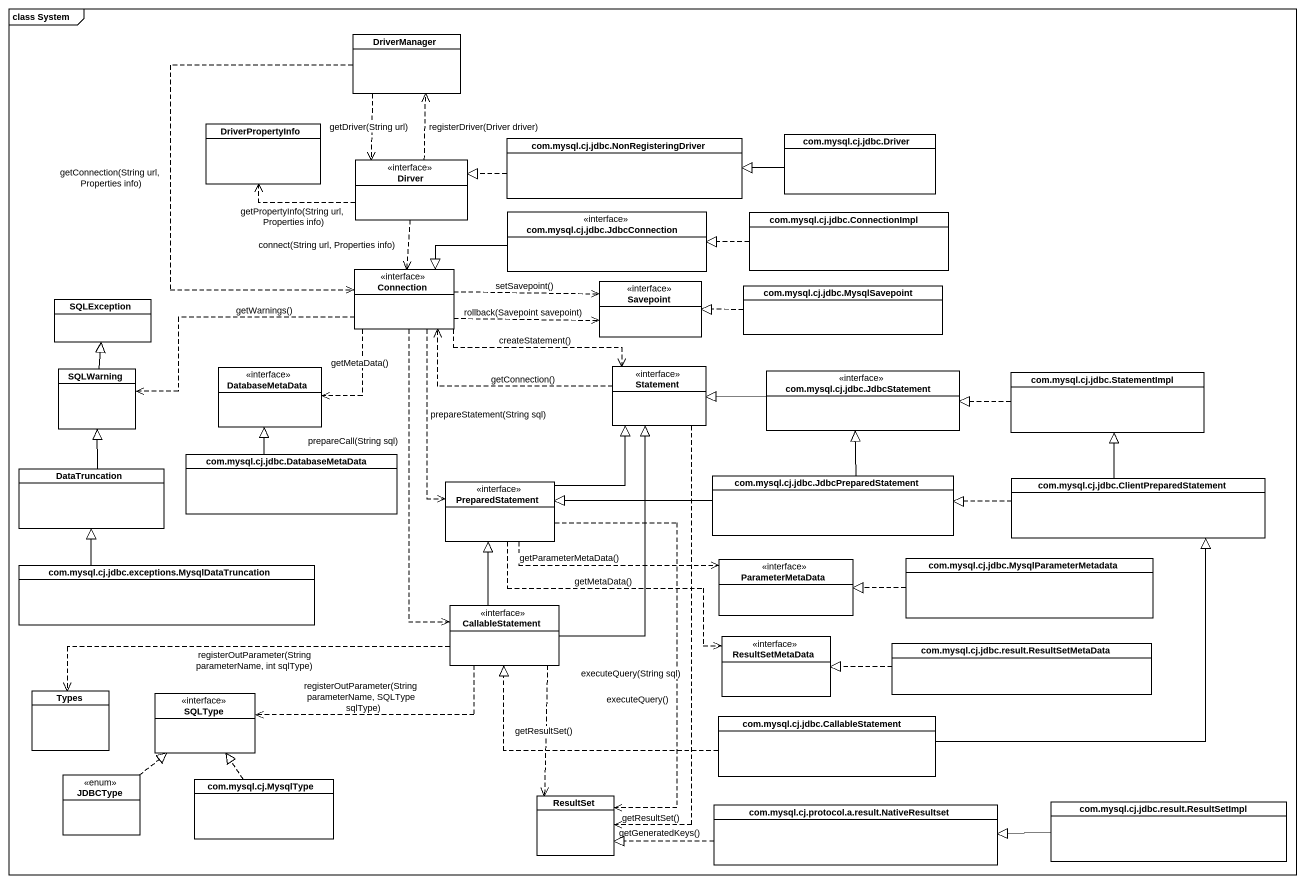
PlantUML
@startuml
mainframe class System
hide circle
hide empty members
class DriverManager
class DriverPropertyInfo
class "com.mysql.cj.jdbc.NonRegisteringDriver" as com_mysql_cj_jdbc
class "com.mysql.cj.jdbc.Driver" as com_mysql_cj_jdbc_Driver
class Dirver <<interface>>
class "com.mysql.cj.jdbc.JdbcConnection" as com_mysql_cj_jdbc_2 <<interface>>
class "com.mysql.cj.jdbc.ConnectionImpl" as com_mysql_cj_jdbc_3
class SQLException
class Connection <<interface>>
class Savepoint <<interface>>
class "com.mysql.cj.jdbc.MysqlSavepoint" as com_mysql_cj_jdbc_4
class SQLWarning
class DatabaseMetaData <<interface>>
class Statement <<interface>>
class "com.mysql.cj.jdbc.JdbcStatement" as com_mysql_cj_jdbc_5 <<interface>>
class "com.mysql.cj.jdbc.StatementImpl" as com_mysql_cj_jdbc_6
class "com.mysql.cj.jdbc.DatabaseMetaData" as com_mysql_cj_jdbc_7
class DataTruncation
class PreparedStatement <<interface>>
class "com.mysql.cj.jdbc.JdbcPreparedStatement" as com_mysql_cj_jdbc_8
class "com.mysql.cj.jdbc.ClientPreparedStatement" as com_mysql_cj_jdbc_9
class "com.mysql.cj.jdbc.exceptions.MysqlDataTruncation" as com_mysql_cj_jdbc_10
class ParameterMetaData <<interface>>
class "com.mysql.cj.jdbc.MysqlParameterMetadata" as com_mysql_cj_jdbc_11
class CallableStatement <<interface>>
class ResultSetMetaData <<interface>>
class "com.mysql.cj.jdbc.result.ResultSetMetaData" as com_mysql_cj_jdbc_result
class Types
class SQLType <<interface>>
class "com.mysql.cj.jdbc.CallableStatement" as com_mysql_cj_jdbc_12
class JDBCType <<enum>>
class "com.mysql.cj.MysqlType" as com_mysql_cj_MysqlType
class ResultSet
class "com.mysql.cj.jdbc.result.ResultSetImpl" as com_mysql_cj_jdbc_result_2
class "com.mysql.cj.protocol.a.result.NativeResultset" as com_mysql_cj_protocol_a
DriverManager ..> Dirver : getDriver(String url)
DriverManager ..> Connection : getConnection(String url, Properties info)
com_mysql_cj_jdbc .left.|> Dirver
com_mysql_cj_jdbc_Driver -left-|> com_mysql_cj_jdbc
Dirver .up.> DriverManager : registerDriver(Driver driver)
Dirver .left.> DriverPropertyInfo : getPropertyInfo(String url, Properties info)
Dirver ..> Connection : connect(String url, Properties info)
com_mysql_cj_jdbc_2 -left-|> Connection
com_mysql_cj_jdbc_3 .left.|> com_mysql_cj_jdbc_2
Connection .right.> Savepoint : setSavepoint()
Connection .right.> Savepoint : rollback(Savepoint savepoint)
Connection .left.> SQLWarning : getWarnings()
Connection ..> DatabaseMetaData : getMetaData()
Connection .right.> Statement : createStatement()
Connection ..> PreparedStatement : prepareStatement(String sql)
Connection ..> CallableStatement : prepareCall(String sql)
com_mysql_cj_jdbc_4 .left.|> Savepoint
SQLWarning -up-|> SQLException
Statement .left.> Connection : getConnection()
Statement ..> ResultSet : getGeneratedKeys()
Statement ..> ResultSet : getResultSet()
Statement ..> ResultSet : executeQuery(String sql)
com_mysql_cj_jdbc_5 -left-|> Statement
com_mysql_cj_jdbc_6 .left.|> com_mysql_cj_jdbc_5
com_mysql_cj_jdbc_7 -up-|> DatabaseMetaData
DataTruncation -up-|> SQLWarning
PreparedStatement -up-|> Statement
PreparedStatement .right.> ParameterMetaData : getParameterMetaData()
PreparedStatement .right.> ResultSetMetaData : getMetaData()
PreparedStatement ..> ResultSet : executeQuery()
com_mysql_cj_jdbc_8 -up-|> com_mysql_cj_jdbc_5
com_mysql_cj_jdbc_8 -left-|> PreparedStatement
com_mysql_cj_jdbc_9 -up-|> com_mysql_cj_jdbc_6
com_mysql_cj_jdbc_9 .left.|> com_mysql_cj_jdbc_8
com_mysql_cj_jdbc_10 -up-|> DataTruncation
com_mysql_cj_jdbc_11 .left.|> ParameterMetaData
CallableStatement -up-|> Statement
CallableStatement -up-|> PreparedStatement
CallableStatement .left.> Types : registerOutParameter(String parameterName, int sqlType)
CallableStatement .left.> SQLType : registerOutParameter(String parameterName, SQLType sqlType)
CallableStatement ..> ResultSet : getResultSet()
com_mysql_cj_jdbc_result .left.|> ResultSetMetaData
com_mysql_cj_jdbc_12 -up-|> com_mysql_cj_jdbc_9
com_mysql_cj_jdbc_12 .left.|> CallableStatement
JDBCType .up.|> SQLType
com_mysql_cj_MysqlType .up.|> SQLType
com_mysql_cj_jdbc_result_2 -left-|> com_mysql_cj_protocol_a
com_mysql_cj_protocol_a .left.|> ResultSet
@enduml
